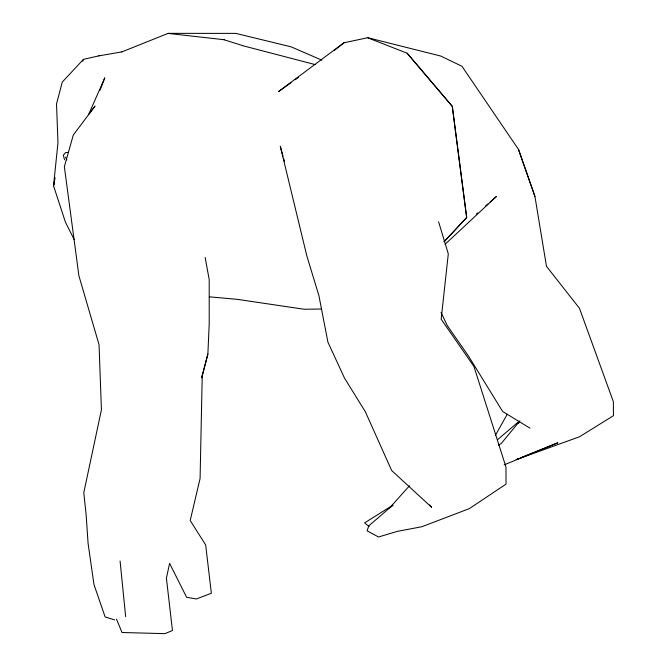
<?xml version="1.0" encoding="UTF-8"?>
<svg xmlns="http://www.w3.org/2000/svg" width="667" height="667" viewBox="0 0 667 667"><rect width="100%" height="100%" fill="white"/><g stroke="black" fill="none" stroke-linecap="round" stroke-linejoin="round"><path stroke-width="1" d="M205.153 257.462L209.205 279.573L209.213 323.353L207.879 354.035L202.226 375.663L200.083 478.514L190.195 520.51L205.669 544.947L211.364 593.246L196.298 598.983L186.593 597.257L169.61 563.357L166.408 578.172L172.461 630.54L164.932 633.65L122.011 632.499L116.5 619.126M74.195 239.611L65.399 222.069L53.535 185.785L55.103 177.672M53.535 185.785L57.971 142.688L56.528 103.935L62.289 82.041L83.458 59.355L99.058 55.811M201.717 377.639L202.226 375.663M201.751 377.68L207.879 354.035M53.852 184.792L54.477 182.808M82.741 61.247L83.458 59.355M100.067 90.103L104.827 77.781L88.503 114.724L95.006 106.07L73.295 135.051L64.349 166.658L78.898 275.738L99.041 344.697L101.426 409.755L83.784 492.721L86.093 514.182L88.077 543.313L93.964 584.517L105.119 616.917L114.716 619.926M495.514 435.117L507.237 414.265M518.309 423.545L519.426 421.811M519.901 420.86L501.175 443.563L498.608 445.164M438.578 221.752L448.299 253.852L441.162 319.226L473.945 366.475L505.97 467.033L506.045 484.117L469.285 508.646L421.886 526.722L397.315 531.382L378.531 537.002L367.117 530.832L368.759 525.879L389.528 508.021L409.488 485.768M444.039 241.779L466.617 217.559L452.284 106.353L407.137 53.177M444.155 241.729L466.725 217.509L452.293 106.353L407.087 53.193L367.642 37.744L343.93 42.78L278.473 91.629L291.004 82.708M445.031 244.347L496.415 196.49L490.203 201.943M476.23 214.207L477.789 212.84M485.551 206.028L487.877 203.985M519.018 421.394L497.549 439.678M334.375 50.358L344.014 42.755M389.528 508.021L392.863 505.519M392.896 505.136L364.616 522.861L369.159 526.638M295.181 79.74L298.524 77.364M121.811 51.926L168.167 33.35L235.918 33.392L291.254 46.89L321.819 60.147M516.2 459.546L519.043 458.404M520.935 457.645L557.837 442.788L504.16 464.874M516.258 459.605L579.515 436.777L613.465 415.666L613.348 401.651L579.456 308.271L546.473 266.308L534.926 196.398L518.492 149.416L461.964 66.275L440.77 56.053L367.725 37.719M98.849 55.87L122.003 51.868M68.209 152.393L65.599 152.601L63.323 155.186L64.524 159.797M321.352 309.021L304.094 309.246L237.385 299.358L209.546 296.848M167.984 33.4L224.254 39.737M242.505 45.631L315.141 64.591M224.104 39.778L242.638 45.598M530.007 428.197L502.626 411.464L468.409 355.911L447.182 325.438L441.062 312.473M429.631 504.936L431.632 507.329L391.654 470.51L365.383 411.797L344.531 378.147L327.931 342.196L318.934 295.756L306.837 255.903L280.298 146.281L283.016 156.236M65.533 157.137L66.875 159.938M534.926 196.398L518.492 149.416M283.567 158.229L284.384 161.222M120.085 561.039L125.654 616.65"/></g></svg>
